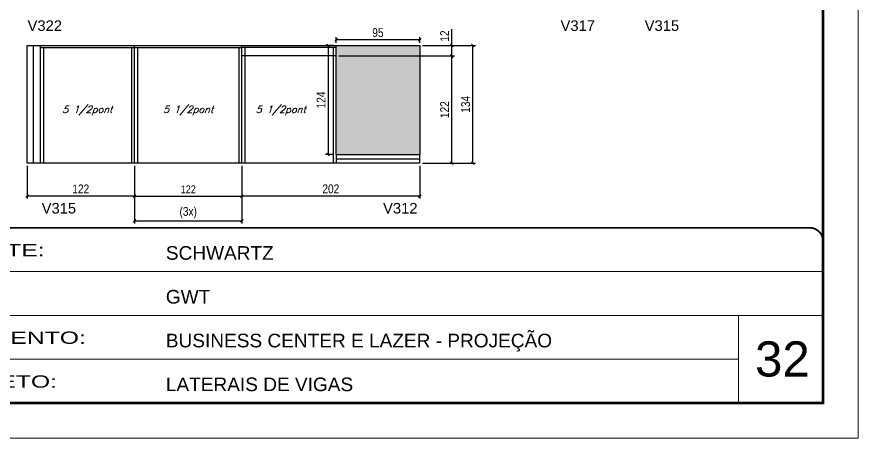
# Model space of a CAD drawing. Extents: x 13154 to 22413, y 1253 to 30260.
# Drawn here: x 18466 to 19421, y 20779 to 21258 of the extents above; entities that cross this region are included whole.
import ezdxf

# ---------------------------------------------------------------- set-up
doc = ezdxf.new("R2010")
doc.units = 0
doc.linetypes.add('CONTINUO', pattern=[0])
doc.linetypes.add('DASHED', pattern=[0.75, 0.5, -0.25])
for name, color, linetype in [('5', 5, 'Continuous'), ('COTA', 241, 'Continuous'), ('Painéis', 200, 'Continuous'), ('SARR_2.2x10', 60, 'Continuous'), ('SARR_2.2x7', 40, 'Continuous'), ('SARR_3.5x7', 81, 'Continuous'), ('texto', 7, 'Continuous')]:
    doc.layers.add(name, color=color, linetype=linetype)
for name, color, linetype, lineweight in [('CARIMBO', 255, 'Continuous', 9), ('Folhas', 255, 'Continuous', 9), ('SARRAFO DE PRESSAO', 251, 'DASHED', 9)]:
    doc.layers.add(name, color=color, linetype=linetype, lineweight=lineweight)
doc.styles.add('ARIAL', font='arial.ttf')
doc.styles.add('COTA TECNICA', font='techl___.ttf', dxfattribs={"height": 10})
doc.styles.add('COTA TECNICA-50', font='techl___.ttf', dxfattribs={"height": 9})
doc.styles.add('Romans', font='romans.shx')
doc.styles.get("Standard").update_dxf_attribs({"font": 'arial.ttf'})
doc.styles.add('Tecnologia', font='')
doc.styles.get('Tecnologia').set_extended_font_data('Forgotten Futurist')
doc.dimstyles.new('COTA PAINEL-50', dxfattribs={"dimtxt": 9, "dimasz": 3, "dimexe": 3, "dimexo": 3, "dimgap": 3, "dimtad": 1, "dimdec": 1, "dimzin": 12, "dimdsep": 46, "dimtxsty": 'COTA TECNICA-50', "dimblk1": 'OBLIQUE', "dimblk2": 'OBLIQUE', "dimsah": 1, "dimcen": 0.9, "dimclrd": 4, "dimclre": 4, "dimclrt": 240, "dimadec": 1, "dimazin": 3, "dimtfac": 1, "dimtdec": 1, "dimtmove": 0, "dimatfit": 3, "dimfxl": 1, "dimtolj": 1, "dimtzin": 12, "dimarcsym": 0})
doc.dimstyles.new('PAINEL', dxfattribs={"dimtxt": 10, "dimasz": 3, "dimexe": 3, "dimexo": 3, "dimgap": 3, "dimtad": 1, "dimdec": 1, "dimzin": 12, "dimdsep": 46, "dimtxsty": 'COTA TECNICA', "dimblk1": 'OBLIQUE', "dimblk2": 'OBLIQUE', "dimsah": 1, "dimcen": 0.9, "dimclrd": 4, "dimclre": 4, "dimclrt": 240, "dimadec": 1, "dimazin": 3, "dimtfac": 1, "dimtdec": 1, "dimtmove": 0, "dimatfit": 3, "dimfxl": 1, "dimtolj": 1, "dimtzin": 12, "dimarcsym": 0})

# ---------------------------------------------------------------- blocks, each defined once
blk = doc.blocks.new('9999999999')
at = {"color": 30, "linetype": 'CONTINUO'}
for p, q in [((98564.56, 34379.64), (99583.98, 34379.64)), ((98564.56, 34329.83), (99487.98, 34329.83)), ((99583.98, 34329.83), (99487.98, 34329.83)), ((99487.98, 34329.83), (99487.98, 34230.21)), ((98564.56, 34280.02), (99487.98, 34280.02))]:
    blk.add_line(p, q, dxfattribs=at)
at = {"color": 30, "linetype": 'CONTINUO', "const_width": 2}
blk.add_lwpolyline([(99583.98, 34230.21), (99583.98, 34414.45, 0.414214), (99568.98, 34429.45), (98228.98, 34429.45, 0.414214), (98213.98, 34414.45), (98213.98, 34245.21, 0.414214), (98228.98, 34230.21), (99583.98, 34230.21)], format="xyb", dxfattribs=at)
at = {"layer": 'Folhas'}
blk.add_lwpolyline([(98138.98, 34190.21), (99623.98, 34190.21), (99623.98, 35240.21), (98138.98, 35240.21)], close=True, dxfattribs=at)
at = {"layer": 'Folhas', "color": 30, "const_width": 3}
blk.add_lwpolyline([(98213.98, 34230.21), (99583.98, 34230.21), (99583.98, 35200.21), (98213.98, 35200.21)], close=True, dxfattribs=at)
at = {"color": 7, "linetype": 'Continuous', "ltscale": 5, "style": 'ARIAL'}
for s, height, p in [('SCHWARTZ', 15.483, (98837.68, 34393.13)), ('GWT', 15.483, (98837.68, 34343.32)), ('BUSINESS CENTER E LAZER - PROJEÇÃO', 15.4829, (98837.68, 34293.51)), ('LATERAIS DE VIGAS', 15.4829, (98837.68, 34243.7))]:
    blk.add_text(s, height=height, dxfattribs=at).set_placement(p)
at = {"layer": 'Folhas', "color": 7, "style": 'Tecnologia', "width": 1.5}
for s, p in [('CLIENTE:', (98573.65, 34397.17)), ('PAVIMENTO:', (98573.65, 34297.5)), ('PROJETO:', (98573.65, 34247.69))]:
    blk.add_text(s, height=14, dxfattribs=at).set_placement(p)
blk = doc.blocks.new('_Oblique')
at = {"color": 0, "linetype": 'ByBlock', "lineweight": -2}
blk.add_line((-0.5, -0.5), (0.5, 0.5), dxfattribs=at)
blk = doc.blocks.new('*D26')
at = {"layer": 'COTA', "color": 4, "linetype": 'ByBlock', "lineweight": -2, "transparency": 16777216}
for p, q in [((18599.47, 21088.8), (18599.47, 21051.56)), ((18721.47, 21088.8), (18721.47, 21051.56)), ((18599.47, 21054.56), (18721.47, 21054.56))]:
    blk.add_line(p, q, dxfattribs=at)
at = {"layer": 'Defpoints', "color": 0, "linetype": 'ByBlock', "transparency": 16777216}
for p in [(18599.47, 21091.8), (18721.47, 21091.8), (18721.47, 21054.56)]:
    blk.add_point(p, dxfattribs=at)
at = {"layer": 'COTA', "color": 4, "linetype": 'ByBlock', "lineweight": -2, "transparency": 16777216, "xscale": 3, "yscale": 3, "zscale": 3, "rotation": 180}
blk.add_blockref('_Oblique', (18599.47, 21054.56), dxfattribs=at)
at = {"layer": 'COTA', "color": 4, "linetype": 'ByBlock', "lineweight": -2, "transparency": 16777216, "xscale": 3, "yscale": 3, "zscale": 3}
blk.add_blockref('_Oblique', (18721.47, 21054.56), dxfattribs=at)
at = {"layer": 'COTA', "color": 240, "linetype": 'ByBlock', "transparency": 16777216, "insert": (18660.47, 21062.11), "char_height": 9, "attachment_point": 5, "style": 'COTA TECNICA-50'}
blk.add_mtext('\\A1;122', dxfattribs=at)
blk = doc.blocks.new('*D716')
at = {"layer": 'COTA', "color": 4, "linetype": 'ByBlock', "lineweight": -2, "transparency": 16777216}
for p, q in [((18477.47, 21088.8), (18477.47, 21051.56)), ((18599.47, 21088.8), (18599.47, 21051.56)), ((18599.47, 21054.56), (18477.47, 21054.56))]:
    blk.add_line(p, q, dxfattribs=at)
at = {"layer": 'Defpoints', "color": 0, "linetype": 'ByBlock', "transparency": 16777216}
for p in [(18477.47, 21091.8), (18599.47, 21091.8), (18477.47, 21054.56)]:
    blk.add_point(p, dxfattribs=at)
at = {"layer": 'COTA', "color": 4, "linetype": 'ByBlock', "lineweight": -2, "transparency": 16777216, "xscale": 3, "yscale": 3, "zscale": 3, "rotation": 180}
blk.add_blockref('_Oblique', (18477.47, 21054.56), dxfattribs=at)
at = {"layer": 'COTA', "color": 4, "linetype": 'ByBlock', "lineweight": -2, "transparency": 16777216, "xscale": 3, "yscale": 3, "zscale": 3}
blk.add_blockref('_Oblique', (18599.47, 21054.56), dxfattribs=at)
at = {"layer": 'COTA', "color": 240, "linetype": 'ByBlock', "transparency": 16777216, "insert": (18538.47, 21062.62), "char_height": 10, "attachment_point": 5, "style": 'COTA TECNICA'}
blk.add_mtext('\\A1;122', dxfattribs=at)
blk = doc.blocks.new('*D27')
at = {"layer": 'COTA', "color": 4, "linetype": 'ByBlock', "lineweight": -2, "transparency": 16777216}
for p, q in [((18721.47, 21088.8), (18721.47, 21051.56)), ((18923.47, 21088.8), (18923.47, 21051.56)), ((18923.47, 21054.56), (18721.47, 21054.56))]:
    blk.add_line(p, q, dxfattribs=at)
at = {"layer": 'Defpoints', "color": 0, "linetype": 'ByBlock', "transparency": 16777216}
for p in [(18721.47, 21091.8), (18923.47, 21091.8), (18721.47, 21054.56)]:
    blk.add_point(p, dxfattribs=at)
at = {"layer": 'COTA', "color": 4, "linetype": 'ByBlock', "lineweight": -2, "transparency": 16777216, "xscale": 3, "yscale": 3, "zscale": 3, "rotation": 180}
blk.add_blockref('_Oblique', (18721.47, 21054.56), dxfattribs=at)
at = {"layer": 'COTA', "color": 4, "linetype": 'ByBlock', "lineweight": -2, "transparency": 16777216, "xscale": 3, "yscale": 3, "zscale": 3}
blk.add_blockref('_Oblique', (18923.47, 21054.56), dxfattribs=at)
at = {"layer": 'COTA', "color": 240, "linetype": 'ByBlock', "transparency": 16777216, "insert": (18822.47, 21062.66), "char_height": 10, "attachment_point": 5, "style": 'COTA TECNICA'}
blk.add_mtext('\\A1;202', dxfattribs=at)
blk = doc.blocks.new('*D717')
at = {"layer": 'COTA', "color": 4, "linetype": 'ByBlock', "lineweight": -2, "transparency": 16777216}
for p, q in [((18825.47, 21225.8), (18816.45, 21225.8)), ((18819.45, 21225.8), (18819.45, 21101.8)), ((18825.47, 21101.8), (18816.45, 21101.8))]:
    blk.add_line(p, q, dxfattribs=at)
at = {"layer": 'Defpoints', "color": 0, "linetype": 'ByBlock', "transparency": 16777216}
for p in [(18828.47, 21225.8), (18819.45, 21101.8), (18828.47, 21101.8)]:
    blk.add_point(p, dxfattribs=at)
at = {"layer": 'COTA', "color": 4, "linetype": 'ByBlock', "lineweight": -2, "transparency": 16777216, "xscale": 3, "yscale": 3, "zscale": 3}
for p, rotation in [((18819.45, 21225.8), 90), ((18819.45, 21101.8), 270)]:
    blk.add_blockref('_Oblique', p, dxfattribs=dict(at, rotation=rotation))
at = {"layer": 'COTA', "color": 240, "linetype": 'ByBlock', "transparency": 16777216, "insert": (18811.38, 21163.8), "char_height": 10, "attachment_point": 5, "rotation": 90, "style": 'COTA TECNICA'}
blk.add_mtext('\\A1;124', dxfattribs=at)
blk = doc.blocks.new('*D718')
at = {"layer": 'COTA', "color": 4, "linetype": 'ByBlock', "lineweight": -2, "transparency": 16777216}
for p, q in [((18599.47, 21088.8), (18599.47, 21023.34)), ((18721.47, 21088.8), (18721.47, 21023.34)), ((18599.47, 21026.34), (18721.47, 21026.34))]:
    blk.add_line(p, q, dxfattribs=at)
at = {"layer": 'Defpoints', "color": 0, "linetype": 'ByBlock', "transparency": 16777216}
for p in [(18599.47, 21091.8), (18721.47, 21091.8), (18721.47, 21026.34)]:
    blk.add_point(p, dxfattribs=at)
at = {"layer": 'COTA', "color": 4, "linetype": 'ByBlock', "lineweight": -2, "transparency": 16777216, "xscale": 3, "yscale": 3, "zscale": 3, "rotation": 180}
blk.add_blockref('_Oblique', (18599.47, 21026.34), dxfattribs=at)
at = {"layer": 'COTA', "color": 4, "linetype": 'ByBlock', "lineweight": -2, "transparency": 16777216, "xscale": 3, "yscale": 3, "zscale": 3}
blk.add_blockref('_Oblique', (18721.47, 21026.34), dxfattribs=at)
at = {"layer": 'COTA', "color": 240, "linetype": 'ByBlock', "transparency": 16777216, "insert": (18660.47, 21035.56), "char_height": 10, "attachment_point": 5, "style": 'COTA TECNICA'}
blk.add_mtext('\\A1;(3x)', dxfattribs=at)
blk = doc.blocks.new('*D719')
at = {"layer": 'COTA', "color": 4, "linetype": 'ByBlock', "lineweight": -2, "transparency": 16777216}
for p, q in [((18926.47, 21225.8), (18986.76, 21225.8)), ((18983.76, 21091.8), (18983.76, 21225.8)), ((18926.47, 21091.8), (18986.76, 21091.8))]:
    blk.add_line(p, q, dxfattribs=at)
at = {"layer": 'Defpoints', "color": 0, "linetype": 'ByBlock', "transparency": 16777216}
for p in [(18923.47, 21225.8), (18983.76, 21225.8), (18923.47, 21091.8)]:
    blk.add_point(p, dxfattribs=at)
at = {"layer": 'COTA', "color": 4, "linetype": 'ByBlock', "lineweight": -2, "transparency": 16777216, "xscale": 3, "yscale": 3, "zscale": 3}
for p, rotation in [((18983.76, 21225.8), 90), ((18983.76, 21091.8), 270)]:
    blk.add_blockref('_Oblique', p, dxfattribs=dict(at, rotation=rotation))
at = {"layer": 'COTA', "color": 240, "linetype": 'ByBlock', "transparency": 16777216, "insert": (18975.54, 21158.8), "char_height": 10, "attachment_point": 5, "rotation": 90, "style": 'COTA TECNICA'}
blk.add_mtext('\\A1;134', dxfattribs=at)
blk = doc.blocks.new('*D720')
at = {"layer": 'COTA', "color": 4, "linetype": 'ByBlock', "lineweight": -2, "transparency": 16777216}
for p, q in [((18828.47, 21228.8), (18828.47, 21235.22)), ((18923.47, 21228.8), (18923.47, 21235.22)), ((18923.47, 21232.22), (18828.47, 21232.22))]:
    blk.add_line(p, q, dxfattribs=at)
at = {"layer": 'Defpoints', "color": 0, "linetype": 'ByBlock', "transparency": 16777216}
for p in [(18828.47, 21232.22), (18828.47, 21225.8), (18923.47, 21225.8)]:
    blk.add_point(p, dxfattribs=at)
at = {"layer": 'COTA', "color": 4, "linetype": 'ByBlock', "lineweight": -2, "transparency": 16777216, "xscale": 3, "yscale": 3, "zscale": 3, "rotation": 180}
blk.add_blockref('_Oblique', (18828.47, 21232.22), dxfattribs=at)
at = {"layer": 'COTA', "color": 4, "linetype": 'ByBlock', "lineweight": -2, "transparency": 16777216, "xscale": 3, "yscale": 3, "zscale": 3}
blk.add_blockref('_Oblique', (18923.47, 21232.22), dxfattribs=at)
at = {"layer": 'COTA', "color": 240, "linetype": 'ByBlock', "transparency": 16777216, "insert": (18875.97, 21240.35), "char_height": 10, "attachment_point": 5, "style": 'COTA TECNICA'}
blk.add_mtext('\\A1;95', dxfattribs=at)
blk = doc.blocks.new('*D721')
at = {"layer": 'COTA', "color": 4, "linetype": 'ByBlock', "lineweight": -2, "transparency": 16777216}
for p, q in [((18831.47, 21213.8), (18962.74, 21213.8)), ((18959.74, 21091.8), (18959.74, 21213.8)), ((18926.47, 21091.8), (18962.74, 21091.8))]:
    blk.add_line(p, q, dxfattribs=at)
at = {"layer": 'Defpoints', "color": 0, "linetype": 'ByBlock', "transparency": 16777216}
for p in [(18828.47, 21213.8), (18959.74, 21213.8), (18923.47, 21091.8)]:
    blk.add_point(p, dxfattribs=at)
at = {"layer": 'COTA', "color": 4, "linetype": 'ByBlock', "lineweight": -2, "transparency": 16777216, "xscale": 3, "yscale": 3, "zscale": 3}
for p, rotation in [((18959.74, 21213.8), 90), ((18959.74, 21091.8), 270)]:
    blk.add_blockref('_Oblique', p, dxfattribs=dict(at, rotation=rotation))
at = {"layer": 'COTA', "color": 240, "linetype": 'ByBlock', "transparency": 16777216, "insert": (18951.69, 21152.8), "char_height": 10, "attachment_point": 5, "rotation": 90, "style": 'COTA TECNICA'}
blk.add_mtext('\\A1;122', dxfattribs=at)
blk = doc.blocks.new('*D722')
at = {"layer": 'COTA', "color": 4, "linetype": 'ByBlock', "lineweight": -2, "transparency": 16777216}
for p, q in [((18959.74, 21225.8), (18959.74, 21244.12)), ((18926.47, 21225.8), (18962.74, 21225.8)), ((18959.74, 21213.8), (18959.74, 21225.8)), ((18926.47, 21213.8), (18962.74, 21213.8))]:
    blk.add_line(p, q, dxfattribs=at)
at = {"layer": 'Defpoints', "color": 0, "linetype": 'ByBlock', "transparency": 16777216}
for p in [(18923.47, 21225.8), (18959.74, 21225.8), (18923.47, 21213.8)]:
    blk.add_point(p, dxfattribs=at)
at = {"layer": 'COTA', "color": 4, "linetype": 'ByBlock', "lineweight": -2, "transparency": 16777216, "xscale": 3, "yscale": 3, "zscale": 3}
for p, rotation in [((18959.74, 21225.8), 90), ((18959.74, 21213.8), 270)]:
    blk.add_blockref('_Oblique', p, dxfattribs=dict(at, rotation=rotation))
at = {"layer": 'COTA', "color": 240, "linetype": 'ByBlock', "transparency": 16777216, "insert": (18951.69, 21236.46), "char_height": 10, "attachment_point": 5, "rotation": 90, "style": 'COTA TECNICA'}
blk.add_mtext('\\A1;12', dxfattribs=at)

msp = doc.modelspace()

# ---------------------------------------------------------------- hatches: boundary and pattern name
at = {"layer": 'COTA', "linetype": 'ByBlock'}
h = msp.add_hatch(dxfattribs=at)
h.set_pattern_fill('AR-CONC', color=256, scale=0.03)
h.set_pattern_definition([(50, (-115866.6203, -4710.5685), (5.46554007, -0.47817257), [0.5715, -6.2865]), (355, (-115866.62, -4710.5685), (-1.05730264, 5.73170536), [0.4572, -5.02921753]), (100.4514447, (-115866.165, -4710.6083), (4.40823741, 5.25353256), [0.48570026, -5.34270734]), (46.1842, (-115866.62, -4709.0445), (8.13237123, -1.26126984), [0.85725, -9.42975]), (96.6355576, (-115865.9426, -4709.1496), (7.122124, 7.42278374), [0.7285507, -8.01406824]), (351.184151, (-115866.62, -4709.0445), (7.122124, 7.42278374), [0.685799, -7.54379196]), (21, (-115865.8583, -4709.4255), (4.54843174, -3.06795595), [0.5715, -6.2865]), (326, (-115865.858, -4709.4255), (1.85406085, 5.52563898), [0.4572, -5.0292]), (71.451445, (-115865.479, -4709.681), (6.40249258, 2.45768307), [0.48570026, -5.34269813]), (37.5, (-115866.6203, -4710.5685), (0.092658098, 2.536651166), [0, -4.96824, 0, -5.1054, 0, -5.04825]), (7.5, (-115866.6203, -4710.5685), (2.004589875, 3.005417245), [0, -2.91084, 0, -4.85394, 0, -1.92405]), (327.5, (-115868.3195, -4710.5685), (4.067717855, -0.17186232), [0, -1.905, 0, -5.9436, 0, -7.8867]), (317.5, (-115869.0815, -4710.5685), (4.44387544, 0.76279473), [0, -2.4765, 0, -3.94716, 0, -5.6007])])
h.paths.add_polyline_path([(18828.47, 21101.8), (18923.47, 21101.8), (18923.47, 21225.8), (18828.47, 21225.8)])

# ---------------------------------------------------------------- linework, layer by layer
for p, q in [((18828.47, 21225.8), (18923.47, 21225.8)), ((18923.47, 21225.8), (18923.47, 21101.8)), ((18828.47, 21101.8), (18828.47, 21091.8))]:
    msp.add_line(p, q, dxfattribs=at)
at = {"layer": 'Painéis', "linetype": 'Continuous'}
for p, q in [((18477.47, 21091.8), (18477.47, 21225.8)), ((18477.47, 21225.8), (18828.47, 21225.8)), ((18599.47, 21091.8), (18599.47, 21225.8)), ((18721.47, 21091.8), (18721.47, 21225.8)), ((18828.47, 21101.8), (18828.47, 21225.8)), ((18828.47, 21213.8), (18721.47, 21213.8)), ((18828.47, 21101.8), (18923.47, 21101.8)), ((18923.47, 21091.8), (18923.47, 21101.8)), ((18923.47, 21091.8), (18477.47, 21091.8))]:
    msp.add_line(p, q, dxfattribs=at)
at = {"layer": 'SARR_2.2x10', "linetype": 'ByBlock'}
msp.add_line((18828.47, 21096.8), (18923.47, 21096.8), dxfattribs=at)
at = {"layer": 'SARR_2.2x7', "linetype": 'Continuous'}
for p, q in [((18484.47, 21225.8), (18484.47, 21091.8)), ((18492.47, 21223.6), (18599.47, 21223.6)), ((18599.47, 21223.6), (18721.47, 21223.6)), ((18828.47, 21223.6), (18721.47, 21223.6))]:
    msp.add_line(p, q, dxfattribs=at)
at = {"layer": 'SARR_3.5x7'}
for p, q in [((18492.47, 21225.8), (18492.47, 21091.8)), ((18495.97, 21223.6), (18495.97, 21091.8)), ((18595.97, 21223.6), (18595.97, 21091.8)), ((18602.97, 21223.6), (18602.97, 21091.8)), ((18717.97, 21223.6), (18717.97, 21091.8)), ((18724.97, 21223.6), (18724.97, 21091.8)), ((18824.97, 21223.6), (18824.97, 21091.8))]:
    msp.add_line(p, q, dxfattribs=at)

# ---------------------------------------------------------------- block references
at = {"layer": 'SARRAFO DE PRESSAO', "color": 6, "linetype": 'ByBlock'}
msp.add_blockref('9999999999', (-80202.6, -13411.06), dxfattribs=at)

# ---------------------------------------------------------------- texts
at = {"layer": '5', "linetype": 'Continuous'}
for s, p in [('V322', (18478.02, 21242.33)), ('V317', (19083.34, 21242.33)), ('V315', (19178.9, 21242.33)), ('V315', (18494.03, 21034.66)), ('V312', (18881.81, 21034.66))]:
    msp.add_text(s, height=12, rotation=0.00004, dxfattribs=at).set_placement(p)
at = {"layer": 'CARIMBO', "style": 'ARIAL'}
msp.add_text('32', height=40, dxfattribs=at).set_placement((19304.24, 20849.29))
at = {"layer": 'texto', "color": 2, "char_height": 8, "attachment_point": 5, "style": 'Romans'}
for insert in [(18545.97, 21151.8), (18660.47, 21151.8), (18765.62, 21151.8)]:
    msp.add_mtext('{\\Q19;\\C256;5 1/2pont}', dxfattribs=dict(at, insert=insert))

# ---------------------------------------------------------------- dimensions: what is measured, and where the dimension line sits
at = {"layer": 'COTA', "linetype": 'ByBlock'}
for base, p1, p2, picture, middle in [((18828.47, 21232.22), (18923.47, 21225.8), (18828.47, 21225.8), '*D720', (18875.97, 21240.35)), ((18721.47, 21054.56), (18923.47, 21091.8), (18721.47, 21091.8), '*D27', (18822.47, 21062.66))]:
    dim = msp.add_linear_dim(base=base, p1=p1, p2=p2, dimstyle='PAINEL', dxfattribs=at)
    dim.commit()
    dim.dimension.update_dxf_attribs({"geometry": picture, "text_midpoint": middle})
for base, p1, p2, angle, picture, middle in [((18959.74, 21225.8), (18923.47, 21213.8), (18923.47, 21225.8), 90, '*D722', (18951.69, 21236.46)), ((18819.45, 21101.8), (18828.47, 21225.8), (18828.47, 21101.8), 90, '*D717', (18811.38, 21163.8)), ((18983.76, 21225.8), (18923.47, 21091.8), (18923.47, 21225.8), 90, '*D719', (18975.54, 21158.8)), ((18959.74, 21213.8), (18923.47, 21091.8), (18828.47, 21213.8), 90, '*D721', (18951.69, 21152.8)), ((18477.47, 21054.56), (18599.47, 21091.8), (18477.47, 21091.8), 180, '*D716', (18538.47, 21062.62))]:
    dim = msp.add_linear_dim(base=base, p1=p1, p2=p2, angle=angle, dimstyle='PAINEL', dxfattribs=at)
    dim.commit()
    dim.dimension.update_dxf_attribs({"geometry": picture, "text_midpoint": middle})
dim = msp.add_linear_dim(base=(18721.47, 21054.56), p1=(18599.47, 21091.8), p2=(18721.47, 21091.8), angle=180, dimstyle='COTA PAINEL-50', override={"dimarcsym": 1}, dxfattribs=at)
dim.commit()
dim.dimension.update_dxf_attribs({"geometry": '*D26', "text_midpoint": (18660.47, 21062.11)})
dim = msp.add_linear_dim(base=(18721.47, 21026.34), p1=(18599.47, 21091.8), p2=(18721.47, 21091.8), text='(3x)', dimstyle='PAINEL', dxfattribs=at)
dim.commit()
dim.dimension.update_dxf_attribs({"geometry": '*D718', "text_midpoint": (18660.47, 21035.56)})

doc.saveas('drawing.dxf')
